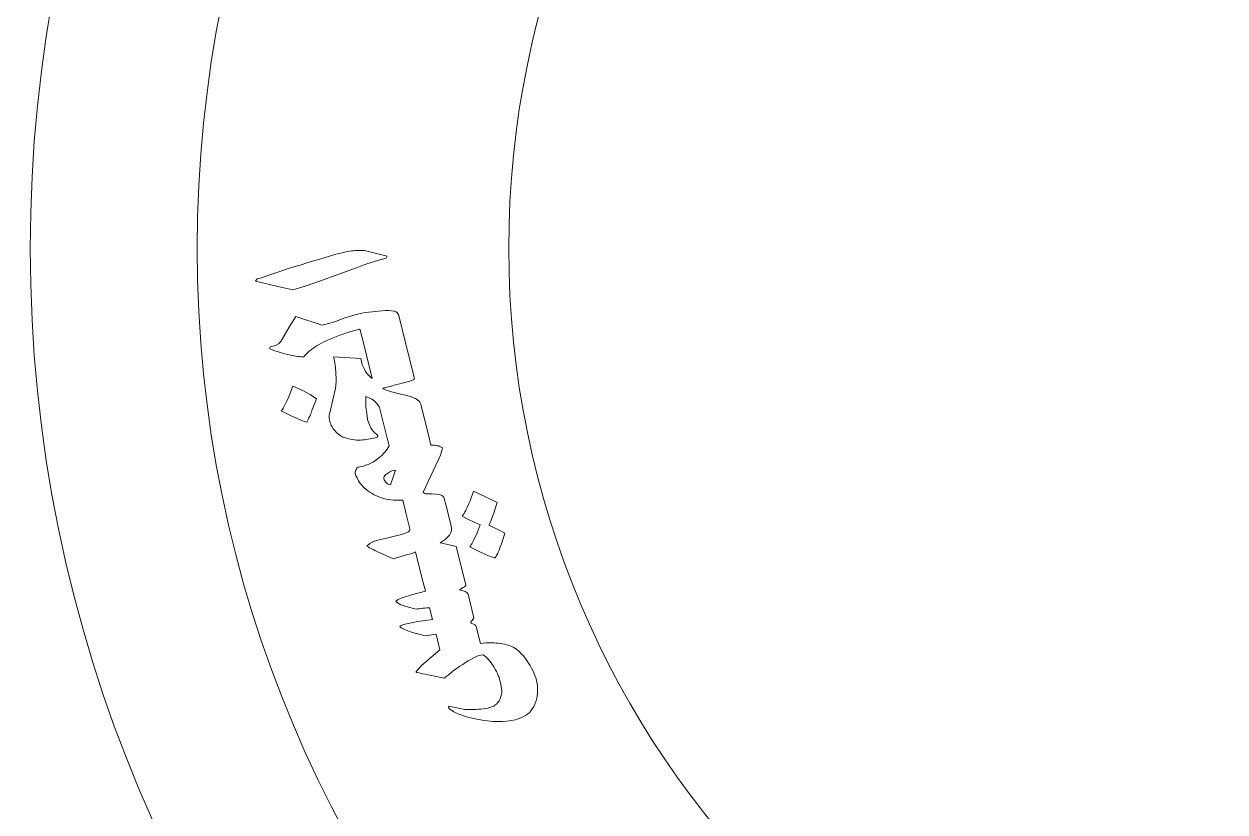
# Model space of a CAD drawing. Header units: millimetres. Extents: x -2159 to -1639, y -1602 to -453.
# Drawn here: x -1797.56 to -1749.02, y -907.5 to -875.68 of the extents above; entities that cross this region are included whole.
import ezdxf

# ---------------------------------------------------------------- set-up
doc = ezdxf.new("R2010")
doc.units = ezdxf.units.MM
doc.header["$MEASUREMENT"] = 0
doc.layers.add('Layer 1', color=7, linetype='Continuous')

msp = doc.modelspace()

# ---------------------------------------------------------------- linework, layer by layer
at = {"layer": 'Layer 1', "color": 250, "lineweight": 9}
for points, knots in [([(-1707.3702, -801.3175), (-1661.2961, -819.9329), (-1639.0364, -872.3735), (-1657.6515, -918.4475), (-1657.6515, -918.4475), (-1676.2666, -964.5215), (-1728.7073, -986.7814), (-1774.7816, -968.1663), (-1774.7816, -968.1663), (-1820.8557, -949.551), (-1843.1153, -897.1104), (-1824.5002, -851.0364), (-1824.5002, -851.0364), (-1805.8851, -804.9622), (-1753.4443, -782.7024), (-1707.3702, -801.3175)], [0, 0, 0, 0, 0.2, 0.2, 0.2, 0.2, 0.4, 0.4, 0.4, 0.4, 0.6, 0.6, 0.6, 0.6, 1, 1, 1, 1]), ([(-1712.4259, -813.8312), (-1673.2631, -829.6542), (-1654.3422, -874.2287), (-1670.1651, -913.3917), (-1670.1651, -913.3917), (-1685.988, -952.5545), (-1730.5627, -971.4753), (-1769.7257, -955.6525), (-1769.7257, -955.6525), (-1808.8886, -939.8299), (-1827.8095, -895.255), (-1811.9866, -856.0922), (-1811.9866, -856.0922), (-1796.1638, -816.9294), (-1751.5891, -798.0085), (-1712.4259, -813.8312)], [0, 0, 0, 0, 0.2, 0.2, 0.2, 0.2, 0.4, 0.4, 0.4, 0.4, 0.6, 0.6, 0.6, 0.6, 1, 1, 1, 1]), ([(-1741.0758, -815.0107), (-1702.5641, -815.0107), (-1671.3443, -846.2304), (-1671.3443, -884.742), (-1671.3443, -884.742), (-1671.3443, -923.2538), (-1702.5641, -954.4732), (-1741.0758, -954.4732), (-1741.0758, -954.4732), (-1779.5876, -954.4732), (-1810.8074, -923.2538), (-1810.8074, -884.742), (-1810.8074, -884.742), (-1810.8074, -846.2304), (-1779.5876, -815.0107), (-1741.0758, -815.0107)], [0, 0, 0, 0, 0.2, 0.2, 0.2, 0.2, 0.4, 0.4, 0.4, 0.4, 0.6, 0.6, 0.6, 0.6, 1, 1, 1, 1]), ([(-1741.0758, -828.5071), (-1710.018, -828.5071), (-1684.8408, -853.6844), (-1684.8408, -884.7422), (-1684.8408, -884.7422), (-1684.8408, -915.7998), (-1710.018, -940.9771), (-1741.0758, -940.9771), (-1741.0758, -940.9771), (-1772.1336, -940.9771), (-1797.3109, -915.7998), (-1797.3109, -884.7422), (-1797.3109, -884.7422), (-1797.3109, -853.6844), (-1772.1336, -828.5071), (-1741.0758, -828.5071)], [0, 0, 0, 0, 0.2, 0.2, 0.2, 0.2, 0.4, 0.4, 0.4, 0.4, 0.6, 0.6, 0.6, 0.6, 1, 1, 1, 1]), ([(-1741.0758, -835.2552), (-1713.745, -835.2552), (-1691.589, -857.4111), (-1691.589, -884.742), (-1691.589, -884.742), (-1691.589, -912.0728), (-1713.745, -934.2287), (-1741.0758, -934.2287), (-1741.0758, -934.2287), (-1768.4068, -934.2287), (-1790.5627, -912.0728), (-1790.5627, -884.742), (-1790.5627, -884.742), (-1790.5627, -857.4111), (-1768.4068, -835.2552), (-1741.0758, -835.2552)], [0, 0, 0, 0, 0.2, 0.2, 0.2, 0.2, 0.4, 0.4, 0.4, 0.4, 0.6, 0.6, 0.6, 0.6, 1, 1, 1, 1]), ([(-1741.0758, -847.8518), (-1720.7019, -847.8518), (-1704.1856, -864.368), (-1704.1856, -884.742), (-1704.1856, -884.742), (-1704.1856, -905.1159), (-1720.7019, -921.632), (-1741.0758, -921.632), (-1741.0758, -921.632), (-1761.4498, -921.632), (-1777.966, -905.1159), (-1777.966, -884.742), (-1777.966, -884.742), (-1777.966, -864.368), (-1761.4498, -847.8518), (-1741.0758, -847.8518)], [0, 0, 0, 0, 0.2, 0.2, 0.2, 0.2, 0.4, 0.4, 0.4, 0.4, 0.6, 0.6, 0.6, 0.6, 1, 1, 1, 1]), ([(-1784.955, -884.9741), (-1784.5968, -884.8848), (-1784.343, -884.8373), (-1784.1935, -884.8314), (-1784.1935, -884.8314), (-1784.0017, -884.8121), (-1783.834, -884.8173), (-1783.6903, -884.8506), (-1783.6903, -884.8506), (-1783.6903, -884.8506), (-1782.8837, -885.0534), (-1782.8837, -885.0534), (-1782.8837, -885.0534), (-1782.8837, -885.0534), (-1782.9183, -885.1346), (-1782.9183, -885.1346), (-1782.9183, -885.1346), (-1783.318, -885.2341), (-1783.7121, -885.3623), (-1784.1007, -885.5189), (-1784.1007, -885.5189), (-1784.1007, -885.5189), (-1785.5428, -886.0403), (-1785.5428, -886.0403), (-1785.5428, -886.0403), (-1785.5428, -886.0403), (-1786.2336, -886.2835), (-1786.2336, -886.2835), (-1786.2336, -886.2835), (-1786.2336, -886.2835), (-1786.6941, -886.4171), (-1786.6941, -886.4171), (-1786.6941, -886.4171), (-1786.6941, -886.4171), (-1787.3032, -886.2811), (-1787.3032, -886.2811), (-1787.3032, -886.2811), (-1787.3032, -886.2811), (-1788.2064, -886.063), (-1788.2064, -886.063), (-1788.2064, -886.063), (-1788.2064, -886.063), (-1788.1325, -885.9691), (-1788.1325, -885.9691), (-1788.1325, -885.9691), (-1788.1325, -885.9691), (-1787.9638, -885.9271), (-1787.9638, -885.9271), (-1787.9638, -885.9271), (-1787.9638, -885.9271), (-1787.7428, -885.8548), (-1787.7428, -885.8548), (-1787.7428, -885.8548), (-1787.7428, -885.8548), (-1787.4253, -885.7409), (-1787.4253, -885.7409), (-1787.4253, -885.7409), (-1787.4253, -885.7409), (-1786.7112, -885.4969), (-1786.7112, -885.4969), (-1786.7112, -885.4969), (-1786.7112, -885.4969), (-1786.5587, -885.4588), (-1786.5587, -885.4588), (-1786.5587, -885.4588), (-1786.5587, -885.4588), (-1786.4033, -885.4202), (-1786.4033, -885.4202), (-1786.4033, -885.4202), (-1786.4033, -885.4202), (-1786.0885, -885.3087), (-1786.0885, -885.3087), (-1786.0885, -885.3087), (-1786.0885, -885.3087), (-1785.8516, -885.2434), (-1785.8516, -885.2434), (-1785.8516, -885.2434), (-1785.8516, -885.2434), (-1785.6414, -885.1846), (-1785.6414, -885.1846), (-1785.6414, -885.1846), (-1785.6414, -885.1846), (-1784.955, -884.9741), (-1784.955, -884.9741)], [0, 0, 0, 0, 0.0454545, 0.0454545, 0.0454545, 0.0454545, 0.0909091, 0.0909091, 0.0909091, 0.0909091, 0.1363636, 0.1363636, 0.1363636, 0.1363636, 0.1818182, 0.1818182, 0.1818182, 0.1818182, 0.2272727, 0.2272727, 0.2272727, 0.2272727, 0.2727273, 0.2727273, 0.2727273, 0.2727273, 0.3181818, 0.3181818, 0.3181818, 0.3181818, 0.3636364, 0.3636364, 0.3636364, 0.3636364, 0.4090909, 0.4090909, 0.4090909, 0.4090909, 0.4545455, 0.4545455, 0.4545455, 0.4545455, 0.5, 0.5, 0.5, 0.5, 0.5454545, 0.5454545, 0.5454545, 0.5454545, 0.5909091, 0.5909091, 0.5909091, 0.5909091, 0.6363636, 0.6363636, 0.6363636, 0.6363636, 0.6818182, 0.6818182, 0.6818182, 0.6818182, 0.7272727, 0.7272727, 0.7272727, 0.7272727, 0.7727273, 0.7727273, 0.7727273, 0.7727273, 0.8181818, 0.8181818, 0.8181818, 0.8181818, 0.8636364, 0.8636364, 0.8636364, 0.8636364, 0.9090909, 0.9090909, 0.9090909, 0.9090909, 1, 1, 1, 1]), ([(-1779.8919, -897.5824), (-1779.8919, -897.5824), (-1779.8793, -897.6326), (-1779.8793, -897.6326), (-1779.8793, -897.6326), (-1779.8793, -897.6326), (-1779.7022, -898.3432), (-1779.7022, -898.3432), (-1779.7022, -898.3432), (-1779.6981, -898.3594), (-1779.7338, -898.3935), (-1779.8091, -898.4438), (-1779.8091, -898.4438), (-1779.8091, -898.4438), (-1779.9572, -898.531), (-1779.9572, -898.531), (-1779.9572, -898.531), (-1779.9572, -898.531), (-1779.733, -898.6039), (-1779.733, -898.6039), (-1779.733, -898.6039), (-1779.662, -898.6302), (-1779.6224, -898.6629), (-1779.6125, -898.7028), (-1779.6125, -898.7028), (-1779.6125, -898.7028), (-1779.3878, -899.6042), (-1779.3878, -899.6042), (-1779.3878, -899.6042), (-1779.3815, -899.6294), (-1779.3838, -899.6581), (-1779.3953, -899.6877), (-1779.3953, -899.6877), (-1779.3953, -899.6877), (-1779.5192, -899.8712), (-1779.5192, -899.8712), (-1779.5192, -899.8712), (-1779.5192, -899.8712), (-1779.3669, -899.9339), (-1779.3669, -899.9339), (-1779.3669, -899.9339), (-1779.3248, -899.9516), (-1779.2974, -899.9792), (-1779.284, -900.0201), (-1779.284, -900.0201), (-1779.284, -900.0201), (-1779.1158, -900.695), (-1779.1158, -900.695), (-1779.1158, -900.695), (-1779.1158, -900.695), (-1778.8992, -900.6741), (-1778.8992, -900.6741), (-1778.8992, -900.6741), (-1778.8992, -900.6741), (-1778.7417, -900.6756), (-1778.7417, -900.6756), (-1778.7417, -900.6756), (-1778.6108, -900.6712), (-1778.498, -900.6762), (-1778.4014, -900.6914), (-1778.4014, -900.6914), (-1778.1464, -900.7174), (-1777.9419, -900.7686), (-1777.7903, -900.8471), (-1777.7903, -900.8471), (-1777.6112, -900.9407), (-1777.4246, -901.1223), (-1777.2338, -901.3892), (-1777.2338, -901.3892), (-1777.0427, -901.6574), (-1776.9134, -901.9241), (-1776.8481, -902.1859), (-1776.8481, -902.1859), (-1776.8246, -902.2806), (-1776.8106, -902.3746), (-1776.8065, -902.4663), (-1776.8065, -902.4663), (-1776.7912, -902.8241), (-1776.8575, -903.1127), (-1777.0071, -903.3324), (-1777.0071, -903.3324), (-1777.1568, -903.552), (-1777.3869, -903.7006), (-1777.6964, -903.7777), (-1777.6964, -903.7777), (-1778.1389, -903.888), (-1778.659, -903.8825), (-1779.2584, -903.7616), (-1779.2584, -903.7616), (-1779.7985, -903.6508), (-1780.1723, -903.5068), (-1780.3805, -903.3275), (-1780.3805, -903.3275), (-1780.3805, -903.3275), (-1780.4001, -903.2869), (-1780.4001, -903.2869), (-1780.4001, -903.2869), (-1780.4047, -903.2692), (-1780.4013, -903.2511), (-1780.3898, -903.2339), (-1780.3898, -903.2339), (-1780.3898, -903.2339), (-1779.9999, -903.316), (-1779.9999, -903.316), (-1779.9999, -903.316), (-1779.9999, -903.316), (-1779.7403, -903.3614), (-1779.7403, -903.3614), (-1779.7403, -903.3614), (-1779.5904, -903.3696), (-1779.3753, -903.3678), (-1779.093, -903.3524), (-1779.093, -903.3524), (-1779.093, -903.3524), (-1778.9058, -903.3278), (-1778.9058, -903.3278), (-1778.9058, -903.3278), (-1778.9058, -903.3278), (-1778.8185, -903.306), (-1778.8185, -903.306), (-1778.8185, -903.306), (-1778.8185, -903.306), (-1778.689, -903.2706), (-1778.689, -903.2706), (-1778.689, -903.2706), (-1778.689, -903.2706), (-1778.5754, -903.2282), (-1778.5754, -903.2282), (-1778.5754, -903.2282), (-1778.5406, -903.21), (-1778.4898, -903.1675), (-1778.4229, -903.102), (-1778.4229, -903.102), (-1778.3218, -903.0029), (-1778.2633, -902.8342), (-1778.2465, -902.5927), (-1778.2465, -902.5927), (-1778.2465, -902.5927), (-1778.2825, -902.3722), (-1778.2825, -902.3722), (-1778.2825, -902.3722), (-1778.2825, -902.3722), (-1778.2948, -902.3233), (-1778.2948, -902.3233), (-1778.2948, -902.3233), (-1778.2948, -902.3233), (-1778.3357, -902.159), (-1778.3357, -902.159), (-1778.3357, -902.159), (-1778.3357, -902.159), (-1778.3594, -902.0643), (-1778.3594, -902.0643), (-1778.3594, -902.0643), (-1778.3594, -902.0643), (-1778.3933, -902.0038), (-1778.3933, -902.0038), (-1778.3933, -902.0038), (-1778.3933, -902.0038), (-1778.4218, -901.9085), (-1778.4218, -901.9085), (-1778.4218, -901.9085), (-1778.4218, -901.9085), (-1778.4654, -901.8283), (-1778.4654, -901.8283), (-1778.4654, -901.8283), (-1778.4654, -901.8283), (-1778.5001, -901.7582), (-1778.5001, -901.7582), (-1778.5001, -901.7582), (-1778.5001, -901.7582), (-1778.5713, -901.6424), (-1778.5713, -901.6424), (-1778.5713, -901.6424), (-1778.7118, -901.4134), (-1778.857, -901.2531), (-1779.0088, -901.162), (-1779.0088, -901.162), (-1779.0088, -901.162), (-1779.1167, -901.17), (-1779.1167, -901.17), (-1779.1167, -901.17), (-1779.2707, -901.2084), (-1779.5085, -901.3337), (-1779.8299, -901.5444), (-1779.8299, -901.5444), (-1780.1516, -901.755), (-1780.3963, -901.9402), (-1780.5621, -902.101), (-1780.5621, -902.101), (-1780.5621, -902.101), (-1781.0947, -901.9949), (-1781.0947, -901.9949), (-1781.0947, -901.9949), (-1781.4748, -901.9215), (-1781.6846, -901.8748), (-1781.7233, -901.8577), (-1781.7233, -901.8577), (-1781.7233, -901.8577), (-1781.6716, -901.7882), (-1781.6716, -901.7882), (-1781.6716, -901.7882), (-1781.6716, -901.7882), (-1781.5019, -901.5855), (-1781.5019, -901.5855), (-1781.5019, -901.5855), (-1781.5019, -901.5855), (-1780.7475, -900.9604), (-1780.7475, -900.9604), (-1780.7475, -900.9604), (-1780.7475, -900.9604), (-1780.9065, -900.3224), (-1780.9065, -900.3224), (-1780.9065, -900.3224), (-1780.9065, -900.3224), (-1781.3409, -900.3898), (-1781.3409, -900.3898), (-1781.3409, -900.3898), (-1781.3409, -900.3898), (-1781.898, -900.2426), (-1781.898, -900.2426), (-1781.898, -900.2426), (-1782.117, -900.1777), (-1782.277, -900.1029), (-1782.3776, -900.0212), (-1782.3776, -900.0212), (-1782.3455, -899.98), (-1782.2519, -899.9395), (-1782.0993, -899.9015), (-1782.0993, -899.9015), (-1782.0993, -899.9015), (-1781.6463, -899.8151), (-1781.6463, -899.8151), (-1781.6463, -899.8151), (-1781.6463, -899.8151), (-1781.0527, -899.7363), (-1781.0527, -899.7363), (-1781.0527, -899.7363), (-1781.0527, -899.7363), (-1781.1703, -899.2642), (-1781.1703, -899.2642), (-1781.1703, -899.2642), (-1781.2326, -899.2609), (-1781.3239, -899.2662), (-1781.4454, -899.2777), (-1781.4454, -899.2777), (-1781.5663, -899.2906), (-1781.6542, -899.303), (-1781.7105, -899.3172), (-1781.7105, -899.3172), (-1781.7105, -899.3172), (-1782.0265, -899.2292), (-1782.0265, -899.2292), (-1782.0265, -899.2292), (-1782.139, -899.2007), (-1782.2163, -899.1744), (-1782.2625, -899.1529), (-1782.2625, -899.1529), (-1782.3504, -899.134), (-1782.4389, -899.082), (-1782.5309, -898.9964), (-1782.5309, -898.9964), (-1782.505, -898.9556), (-1782.4064, -898.9042), (-1782.2385, -898.8403), (-1782.2385, -898.8403), (-1782.2385, -898.8403), (-1781.893, -898.7306), (-1781.893, -898.7306), (-1781.893, -898.7306), (-1781.893, -898.7306), (-1781.3379, -898.5923), (-1781.3379, -898.5923), (-1781.3379, -898.5923), (-1781.3379, -898.5923), (-1781.4777, -898.0312), (-1781.4777, -898.0312), (-1781.4777, -898.0312), (-1781.4777, -898.0312), (-1781.4905, -897.9809), (-1781.4905, -897.9809), (-1781.4905, -897.9809), (-1781.4905, -897.9809), (-1781.7357, -896.9967), (-1781.7357, -896.9967), (-1781.7357, -896.9967), (-1781.7357, -896.9967), (-1781.8701, -897.063), (-1781.8701, -897.063), (-1781.8701, -897.063), (-1781.8701, -897.063), (-1782.0995, -897.1204), (-1782.0995, -897.1204), (-1782.0995, -897.1204), (-1782.0995, -897.1204), (-1782.6464, -897.2851), (-1782.6464, -897.2851), (-1782.6464, -897.2851), (-1782.6464, -897.2851), (-1783.1184, -897.0695), (-1783.1184, -897.0695), (-1783.1184, -897.0695), (-1783.3702, -896.9547), (-1783.5669, -896.8528), (-1783.7086, -896.7639), (-1783.7086, -896.7639), (-1783.7086, -896.7639), (-1783.5838, -896.659), (-1783.5838, -896.659), (-1783.5838, -896.659), (-1783.5838, -896.659), (-1783.4081, -896.5695), (-1783.4081, -896.5695), (-1783.4081, -896.5695), (-1783.4081, -896.5695), (-1783.1491, -896.5048), (-1783.1491, -896.5048), (-1783.1491, -896.5048), (-1783.1491, -896.5048), (-1782.8383, -896.4273), (-1782.8383, -896.4273), (-1782.8383, -896.4273), (-1782.8383, -896.4273), (-1782.5822, -896.3636), (-1782.5822, -896.3636), (-1782.5822, -896.3636), (-1782.5822, -896.3636), (-1782.3077, -896.3044), (-1782.3077, -896.3044), (-1782.3077, -896.3044), (-1782.3077, -896.3044), (-1782.1812, -896.2635), (-1782.1812, -896.2635), (-1782.1812, -896.2635), (-1782.1812, -896.2635), (-1782.0485, -896.2022), (-1782.0485, -896.2022), (-1782.0485, -896.2022), (-1781.9919, -896.1707), (-1781.9657, -896.1249), (-1781.9674, -896.0672), (-1781.9674, -896.0672), (-1781.9674, -896.0672), (-1782.1288, -895.4205), (-1782.1288, -895.4205), (-1782.1288, -895.4205), (-1782.1288, -895.4205), (-1782.1443, -895.3582), (-1782.1443, -895.3582), (-1782.1443, -895.3582), (-1782.1443, -895.3582), (-1782.2542, -894.9171), (-1782.2542, -894.9171), (-1782.2542, -894.9171), (-1782.2542, -894.9171), (-1782.6272, -894.9096), (-1782.6272, -894.9096), (-1782.6272, -894.9096), (-1782.7706, -894.9013), (-1782.9327, -894.8693), (-1783.1147, -894.8142), (-1783.1147, -894.8142), (-1783.3862, -894.7277), (-1783.6233, -894.5903), (-1783.823, -894.4012), (-1783.823, -894.4012), (-1783.9095, -894.3127), (-1783.9831, -894.2194), (-1784.043, -894.1244), (-1784.043, -894.1244), (-1784.043, -894.1244), (-1784.1017, -894.0147), (-1784.1017, -894.0147), (-1784.1017, -894.0147), (-1784.1345, -893.9585), (-1784.1572, -893.906), (-1784.1693, -893.8571), (-1784.1693, -893.8571), (-1784.1812, -893.8097), (-1784.1726, -893.7557), (-1784.1454, -893.694), (-1784.1454, -893.694), (-1784.1243, -893.6337), (-1784.0943, -893.5963), (-1784.0536, -893.5829), (-1784.0536, -893.5829), (-1784.0536, -893.5829), (-1783.9193, -893.5543), (-1783.9193, -893.5543), (-1783.9193, -893.5543), (-1783.8246, -893.5307), (-1783.6988, -893.4867), (-1783.5442, -893.4197), (-1783.5442, -893.4197), (-1783.5442, -893.4197), (-1783.4539, -893.3784), (-1783.4539, -893.3784), (-1783.4539, -893.3784), (-1783.4539, -893.3784), (-1783.3753, -893.3274), (-1783.3753, -893.3274), (-1783.3753, -893.3274), (-1783.3753, -893.3274), (-1783.2173, -893.2047), (-1783.2173, -893.2047), (-1783.2173, -893.2047), (-1783.0342, -893.0568), (-1782.8972, -892.8938), (-1782.8038, -892.7134), (-1782.8038, -892.7134), (-1782.8038, -892.7134), (-1782.8424, -892.558), (-1782.8424, -892.558), (-1782.8424, -892.558), (-1782.8424, -892.558), (-1782.8794, -892.4099), (-1782.8794, -892.4099), (-1782.8794, -892.4099), (-1782.8794, -892.4099), (-1783.1886, -891.1696), (-1783.1886, -891.1696), (-1783.1886, -891.1696), (-1783.1964, -891.1385), (-1783.2637, -891.0515), (-1783.3912, -890.912), (-1783.3912, -890.912), (-1783.4296, -890.8712), (-1783.5461, -890.8075), (-1783.7429, -890.7183), (-1783.7429, -890.7183), (-1783.7429, -890.7183), (-1783.7395, -891.1418), (-1783.7395, -891.1418), (-1783.7395, -891.1418), (-1783.7395, -891.1418), (-1783.708, -891.4139), (-1783.708, -891.4139), (-1783.708, -891.4139), (-1783.708, -891.4139), (-1783.6736, -891.6457), (-1783.6736, -891.6457), (-1783.6736, -891.6457), (-1783.6418, -891.7732), (-1783.5971, -891.8893), (-1783.541, -891.9946), (-1783.541, -891.9946), (-1783.5191, -892.0444), (-1783.4775, -892.0983), (-1783.4172, -892.1572), (-1783.4172, -892.1572), (-1783.4172, -892.1572), (-1783.2668, -892.2942), (-1783.2668, -892.2942), (-1783.2668, -892.2942), (-1783.2668, -892.2942), (-1783.276, -892.3705), (-1783.276, -892.3705), (-1783.276, -892.3705), (-1783.4684, -892.4185), (-1783.67, -892.4546), (-1783.8807, -892.4801), (-1783.8807, -892.4801), (-1784.09, -892.5043), (-1784.3185, -892.4763), (-1784.566, -892.398), (-1784.566, -892.398), (-1784.7048, -892.3589), (-1784.8357, -892.275), (-1784.9581, -892.15), (-1784.9581, -892.15), (-1785.0822, -892.0238), (-1785.1628, -891.8834), (-1785.2021, -891.7267), (-1785.2021, -891.7267), (-1785.2021, -891.7267), (-1785.2245, -891.6174), (-1785.2245, -891.6174), (-1785.2245, -891.6174), (-1785.2318, -891.5878), (-1785.2312, -891.5469), (-1785.224, -891.4932), (-1785.224, -891.4932), (-1785.224, -891.4932), (-1785.0248, -890.6276), (-1785.0248, -890.6276), (-1785.0248, -890.6276), (-1784.9707, -890.4033), (-1784.9434, -890.197), (-1784.9449, -890.0087), (-1784.9449, -890.0087), (-1784.9449, -890.0087), (-1784.9676, -889.5459), (-1784.9676, -889.5459), (-1784.9676, -889.5459), (-1784.9676, -889.5459), (-1785.0116, -889.2801), (-1785.0116, -889.2801), (-1785.0116, -889.2801), (-1785.0116, -889.2801), (-1785.051, -889.1232), (-1785.051, -889.1232), (-1785.051, -889.1232), (-1785.051, -889.1232), (-1783.9455, -889.1934), (-1783.9455, -889.1934), (-1783.9455, -889.1934), (-1783.9455, -889.1934), (-1783.8871, -889.4273), (-1783.8871, -889.4273), (-1783.8871, -889.4273), (-1783.8361, -889.5562), (-1783.7922, -889.6504), (-1783.7575, -889.7079), (-1783.7575, -889.7079), (-1783.6762, -889.8447), (-1783.5853, -889.9384), (-1783.4828, -889.99), (-1783.4828, -889.99), (-1783.4828, -889.99), (-1783.8395, -888.5588), (-1783.8395, -888.5588), (-1783.8395, -888.5588), (-1783.8395, -888.5588), (-1783.968, -888.0437), (-1783.968, -888.0437), (-1783.968, -888.0437), (-1783.968, -888.0437), (-1783.9725, -888.0259), (-1783.9725, -888.0259), (-1783.9725, -888.0259), (-1783.9725, -888.0259), (-1783.9902, -888.0115), (-1783.9902, -888.0115), (-1783.9902, -888.0115), (-1783.9902, -888.0115), (-1784.0057, -888.0058), (-1784.0057, -888.0058), (-1784.0057, -888.0058), (-1784.3447, -888.0904), (-1784.6988, -888.2086), (-1785.0703, -888.3578), (-1785.0703, -888.3578), (-1785.4419, -888.507), (-1785.7013, -888.6392), (-1785.8482, -888.7561), (-1785.8482, -888.7561), (-1785.8482, -888.7561), (-1785.9334, -888.8183), (-1785.9334, -888.8183), (-1785.9334, -888.8183), (-1785.9697, -888.8368), (-1786.006, -888.8678), (-1786.0442, -888.9103), (-1786.0442, -888.9103), (-1786.1276, -888.9845), (-1786.1955, -889.0533), (-1786.2471, -889.1178), (-1786.2471, -889.1178), (-1786.3938, -889.1216), (-1786.5883, -889.0978), (-1786.8293, -889.0462), (-1786.8293, -889.0462), (-1787.0711, -888.9964), (-1787.3427, -888.9101), (-1787.6433, -888.7886), (-1787.6433, -888.7886), (-1787.6433, -888.7886), (-1787.6, -888.704), (-1787.6, -888.704), (-1787.6, -888.704), (-1787.6, -888.704), (-1787.5031, -888.6892), (-1787.5031, -888.6892), (-1787.5031, -888.6892), (-1787.5031, -888.6892), (-1787.398, -888.6631), (-1787.398, -888.6631), (-1787.398, -888.6631), (-1787.398, -888.6631), (-1787.3051, -888.6132), (-1787.3051, -888.6132), (-1787.3051, -888.6132), (-1787.2659, -888.5876), (-1787.2236, -888.5488), (-1787.181, -888.4988), (-1787.181, -888.4988), (-1787.181, -888.4988), (-1786.8267, -887.8901), (-1786.8267, -887.8901), (-1786.8267, -887.8901), (-1786.8267, -887.8901), (-1786.5682, -887.4893), (-1786.5682, -887.4893), (-1786.5682, -887.4893), (-1786.5682, -887.4893), (-1785.5058, -887.8469), (-1785.5058, -887.8469), (-1785.5058, -887.8469), (-1785.5058, -887.8469), (-1785.1495, -887.744), (-1785.1495, -887.744), (-1785.1495, -887.744), (-1785.1495, -887.744), (-1784.928, -887.6744), (-1784.928, -887.6744), (-1784.928, -887.6744), (-1784.928, -887.6744), (-1784.633, -887.5648), (-1784.633, -887.5648), (-1784.633, -887.5648), (-1784.633, -887.5648), (-1784.1375, -887.4081), (-1784.1375, -887.4081), (-1784.1375, -887.4081), (-1784.1375, -887.4081), (-1783.9124, -887.3523), (-1783.9124, -887.3523), (-1783.9124, -887.3523), (-1783.9124, -887.3523), (-1783.7556, -887.332), (-1783.7556, -887.332), (-1783.7556, -887.332), (-1783.7556, -887.332), (-1783.0952, -887.2633), (-1783.0952, -887.2633), (-1783.0952, -887.2633), (-1782.882, -887.2478), (-1782.7211, -887.25), (-1782.6149, -887.2724), (-1782.6149, -887.2724), (-1782.566, -887.279), (-1782.5252, -887.2973), (-1782.4894, -887.3276), (-1782.4894, -887.3276), (-1782.4555, -887.3569), (-1782.4308, -887.3994), (-1782.4171, -887.4543), (-1782.4171, -887.4543), (-1782.4171, -887.4543), (-1782.1015, -888.7196), (-1782.1015, -888.7196), (-1782.1015, -888.7196), (-1782.1015, -888.7196), (-1781.7846, -889.991), (-1781.7846, -889.991), (-1781.7846, -889.991), (-1781.774, -890.034), (-1781.8528, -890.0772), (-1782.0198, -890.1187), (-1782.0198, -890.1187), (-1782.0198, -890.1187), (-1782.3712, -890.2113), (-1782.3712, -890.2113), (-1782.3712, -890.2113), (-1782.3712, -890.2113), (-1782.4894, -890.2407), (-1782.4894, -890.2407), (-1782.4894, -890.2407), (-1782.4894, -890.2407), (-1782.602, -890.2688), (-1782.602, -890.2688), (-1782.602, -890.2688), (-1782.602, -890.2688), (-1782.6697, -890.2935), (-1782.6697, -890.2935), (-1782.6697, -890.2935), (-1782.6697, -890.2935), (-1783.0619, -890.3913), (-1783.0619, -890.3913), (-1783.0619, -890.3913), (-1782.998, -890.4397), (-1782.8811, -890.486), (-1782.7127, -890.5306), (-1782.7127, -890.5306), (-1782.7127, -890.5306), (-1782.2204, -890.6513), (-1782.2204, -890.6513), (-1782.2204, -890.6513), (-1781.9731, -890.7046), (-1781.8006, -890.7654), (-1781.703, -890.8353), (-1781.703, -890.8353), (-1781.703, -890.8353), (-1781.5921, -890.9145), (-1781.5921, -890.9145), (-1781.5921, -890.9145), (-1781.5921, -890.9145), (-1781.5647, -890.9487), (-1781.5647, -890.9487), (-1781.5647, -890.9487), (-1781.5647, -890.9487), (-1781.5252, -891.0316), (-1781.5252, -891.0316), (-1781.5252, -891.0316), (-1781.5252, -891.0316), (-1781.2809, -892.0114), (-1781.2809, -892.0114), (-1781.2809, -892.0114), (-1781.2809, -892.0114), (-1781.2439, -892.1594), (-1781.2439, -892.1594), (-1781.2439, -892.1594), (-1781.2439, -892.1594), (-1781.1124, -892.6878), (-1781.1124, -892.6878), (-1781.1124, -892.6878), (-1781.0097, -892.6888), (-1780.9256, -892.6978), (-1780.8608, -892.7131), (-1780.8608, -892.7131), (-1780.8115, -892.7147), (-1780.7748, -892.7231), (-1780.7541, -892.7368), (-1780.7541, -892.7368), (-1780.7541, -892.7368), (-1780.6427, -892.7924), (-1780.6427, -892.7924), (-1780.6427, -892.7924), (-1780.6534, -892.8642), (-1780.6821, -892.9625), (-1780.7328, -893.0868), (-1780.7328, -893.0868), (-1780.7328, -893.0868), (-1780.9111, -893.4945), (-1780.9111, -893.4945), (-1780.9111, -893.4945), (-1780.9111, -893.4945), (-1781.4319, -894.5831), (-1781.4319, -894.5831), (-1781.4319, -894.5831), (-1781.4014, -894.6306), (-1781.3436, -894.654), (-1781.2556, -894.654), (-1781.2556, -894.654), (-1780.9748, -894.6579), (-1780.8049, -894.6706), (-1780.7465, -894.6905), (-1780.7465, -894.6905), (-1780.6863, -894.7117), (-1780.6414, -894.7399), (-1780.6107, -894.7747), (-1780.6107, -894.7747), (-1780.6107, -894.7747), (-1780.5694, -894.8649), (-1780.5694, -894.8649), (-1780.5694, -894.8649), (-1780.5694, -894.8649), (-1780.5459, -894.9597), (-1780.5459, -894.9597), (-1780.5459, -894.9597), (-1780.5459, -894.9597), (-1780.5303, -895.0218), (-1780.5303, -895.0218), (-1780.5303, -895.0218), (-1780.5303, -895.0218), (-1780.3096, -895.9069), (-1780.3096, -895.9069), (-1780.3096, -895.9069), (-1780.3096, -895.9069), (-1780.28, -896.0254), (-1780.28, -896.0254), (-1780.28, -896.0254), (-1780.28, -896.0254), (-1780.2818, -896.1326), (-1780.2818, -896.1326), (-1780.2818, -896.1326), (-1780.2905, -896.1851), (-1780.3191, -896.2472), (-1780.3683, -896.3209), (-1780.3683, -896.3209), (-1780.3683, -896.3209), (-1780.4432, -896.4117), (-1780.4432, -896.4117), (-1780.4432, -896.4117), (-1780.4432, -896.4117), (-1780.5423, -896.4994), (-1780.5423, -896.4994), (-1780.5423, -896.4994), (-1780.5423, -896.4994), (-1780.7403, -896.6384), (-1780.7403, -896.6384), (-1780.7403, -896.6384), (-1780.7403, -896.6384), (-1780.4845, -896.6863), (-1780.4845, -896.6863), (-1780.4845, -896.6863), (-1780.4845, -896.6863), (-1780.0904, -896.7861), (-1780.0904, -896.7861), (-1780.0904, -896.7861), (-1780.0904, -896.7861), (-1779.8919, -897.5824), (-1779.8919, -897.5824)], [0, 0, 0, 0, 0.0050251, 0.0050251, 0.0050251, 0.0050251, 0.0100503, 0.0100503, 0.0100503, 0.0100503, 0.0150754, 0.0150754, 0.0150754, 0.0150754, 0.0201005, 0.0201005, 0.0201005, 0.0201005, 0.0251256, 0.0251256, 0.0251256, 0.0251256, 0.0301508, 0.0301508, 0.0301508, 0.0301508, 0.0351759, 0.0351759, 0.0351759, 0.0351759, 0.040201, 0.040201, 0.040201, 0.040201, 0.0452261, 0.0452261, 0.0452261, 0.0452261, 0.0502513, 0.0502513, 0.0502513, 0.0502513, 0.0552764, 0.0552764, 0.0552764, 0.0552764, 0.0603015, 0.0603015, 0.0603015, 0.0603015, 0.0653266, 0.0653266, 0.0653266, 0.0653266, 0.0703518, 0.0703518, 0.0703518, 0.0703518, 0.0753769, 0.0753769, 0.0753769, 0.0753769, 0.080402, 0.080402, 0.080402, 0.080402, 0.0854271, 0.0854271, 0.0854271, 0.0854271, 0.0904523, 0.0904523, 0.0904523, 0.0904523, 0.0954774, 0.0954774, 0.0954774, 0.0954774, 0.1005025, 0.1005025, 0.1005025, 0.1005025, 0.1055276, 0.1055276, 0.1055276, 0.1055276, 0.1105528, 0.1105528, 0.1105528, 0.1105528, 0.1155779, 0.1155779, 0.1155779, 0.1155779, 0.120603, 0.120603, 0.120603, 0.120603, 0.1256281, 0.1256281, 0.1256281, 0.1256281, 0.1306533, 0.1306533, 0.1306533, 0.1306533, 0.1356784, 0.1356784, 0.1356784, 0.1356784, 0.1407035, 0.1407035, 0.1407035, 0.1407035, 0.1457286, 0.1457286, 0.1457286, 0.1457286, 0.1507538, 0.1507538, 0.1507538, 0.1507538, 0.1557789, 0.1557789, 0.1557789, 0.1557789, 0.160804, 0.160804, 0.160804, 0.160804, 0.1658291, 0.1658291, 0.1658291, 0.1658291, 0.1708543, 0.1708543, 0.1708543, 0.1708543, 0.1758794, 0.1758794, 0.1758794, 0.1758794, 0.1809045, 0.1809045, 0.1809045, 0.1809045, 0.1859296, 0.1859296, 0.1859296, 0.1859296, 0.1909548, 0.1909548, 0.1909548, 0.1909548, 0.1959799, 0.1959799, 0.1959799, 0.1959799, 0.201005, 0.201005, 0.201005, 0.201005, 0.2060302, 0.2060302, 0.2060302, 0.2060302, 0.2110553, 0.2110553, 0.2110553, 0.2110553, 0.2160804, 0.2160804, 0.2160804, 0.2160804, 0.2211055, 0.2211055, 0.2211055, 0.2211055, 0.2261307, 0.2261307, 0.2261307, 0.2261307, 0.2311558, 0.2311558, 0.2311558, 0.2311558, 0.2361809, 0.2361809, 0.2361809, 0.2361809, 0.241206, 0.241206, 0.241206, 0.241206, 0.2462312, 0.2462312, 0.2462312, 0.2462312, 0.2512563, 0.2512563, 0.2512563, 0.2512563, 0.2562814, 0.2562814, 0.2562814, 0.2562814, 0.2613065, 0.2613065, 0.2613065, 0.2613065, 0.2663317, 0.2663317, 0.2663317, 0.2663317, 0.2713568, 0.2713568, 0.2713568, 0.2713568, 0.2763819, 0.2763819, 0.2763819, 0.2763819, 0.281407, 0.281407, 0.281407, 0.281407, 0.2864322, 0.2864322, 0.2864322, 0.2864322, 0.2914573, 0.2914573, 0.2914573, 0.2914573, 0.2964824, 0.2964824, 0.2964824, 0.2964824, 0.3015075, 0.3015075, 0.3015075, 0.3015075, 0.3065327, 0.3065327, 0.3065327, 0.3065327, 0.3115578, 0.3115578, 0.3115578, 0.3115578, 0.3165829, 0.3165829, 0.3165829, 0.3165829, 0.321608, 0.321608, 0.321608, 0.321608, 0.3266332, 0.3266332, 0.3266332, 0.3266332, 0.3316583, 0.3316583, 0.3316583, 0.3316583, 0.3366834, 0.3366834, 0.3366834, 0.3366834, 0.3417085, 0.3417085, 0.3417085, 0.3417085, 0.3467337, 0.3467337, 0.3467337, 0.3467337, 0.3517588, 0.3517588, 0.3517588, 0.3517588, 0.3567839, 0.3567839, 0.3567839, 0.3567839, 0.361809, 0.361809, 0.361809, 0.361809, 0.3668342, 0.3668342, 0.3668342, 0.3668342, 0.3718593, 0.3718593, 0.3718593, 0.3718593, 0.3768844, 0.3768844, 0.3768844, 0.3768844, 0.3819095, 0.3819095, 0.3819095, 0.3819095, 0.3869347, 0.3869347, 0.3869347, 0.3869347, 0.3919598, 0.3919598, 0.3919598, 0.3919598, 0.3969849, 0.3969849, 0.3969849, 0.3969849, 0.4020101, 0.4020101, 0.4020101, 0.4020101, 0.4070352, 0.4070352, 0.4070352, 0.4070352, 0.4120603, 0.4120603, 0.4120603, 0.4120603, 0.4170854, 0.4170854, 0.4170854, 0.4170854, 0.4221106, 0.4221106, 0.4221106, 0.4221106, 0.4271357, 0.4271357, 0.4271357, 0.4271357, 0.4321608, 0.4321608, 0.4321608, 0.4321608, 0.4371859, 0.4371859, 0.4371859, 0.4371859, 0.4422111, 0.4422111, 0.4422111, 0.4422111, 0.4472362, 0.4472362, 0.4472362, 0.4472362, 0.4522613, 0.4522613, 0.4522613, 0.4522613, 0.4572864, 0.4572864, 0.4572864, 0.4572864, 0.4623116, 0.4623116, 0.4623116, 0.4623116, 0.4673367, 0.4673367, 0.4673367, 0.4673367, 0.4723618, 0.4723618, 0.4723618, 0.4723618, 0.4773869, 0.4773869, 0.4773869, 0.4773869, 0.4824121, 0.4824121, 0.4824121, 0.4824121, 0.4874372, 0.4874372, 0.4874372, 0.4874372, 0.4924623, 0.4924623, 0.4924623, 0.4924623, 0.4974874, 0.4974874, 0.4974874, 0.4974874, 0.5025126, 0.5025126, 0.5025126, 0.5025126, 0.5075377, 0.5075377, 0.5075377, 0.5075377, 0.5125628, 0.5125628, 0.5125628, 0.5125628, 0.5175879, 0.5175879, 0.5175879, 0.5175879, 0.5226131, 0.5226131, 0.5226131, 0.5226131, 0.5276382, 0.5276382, 0.5276382, 0.5276382, 0.5326633, 0.5326633, 0.5326633, 0.5326633, 0.5376884, 0.5376884, 0.5376884, 0.5376884, 0.5427136, 0.5427136, 0.5427136, 0.5427136, 0.5477387, 0.5477387, 0.5477387, 0.5477387, 0.5527638, 0.5527638, 0.5527638, 0.5527638, 0.5577889, 0.5577889, 0.5577889, 0.5577889, 0.5628141, 0.5628141, 0.5628141, 0.5628141, 0.5678392, 0.5678392, 0.5678392, 0.5678392, 0.5728643, 0.5728643, 0.5728643, 0.5728643, 0.5778894, 0.5778894, 0.5778894, 0.5778894, 0.5829146, 0.5829146, 0.5829146, 0.5829146, 0.5879397, 0.5879397, 0.5879397, 0.5879397, 0.5929648, 0.5929648, 0.5929648, 0.5929648, 0.5979899, 0.5979899, 0.5979899, 0.5979899, 0.6030151, 0.6030151, 0.6030151, 0.6030151, 0.6080402, 0.6080402, 0.6080402, 0.6080402, 0.6130653, 0.6130653, 0.6130653, 0.6130653, 0.6180905, 0.6180905, 0.6180905, 0.6180905, 0.6231156, 0.6231156, 0.6231156, 0.6231156, 0.6281407, 0.6281407, 0.6281407, 0.6281407, 0.6331658, 0.6331658, 0.6331658, 0.6331658, 0.638191, 0.638191, 0.638191, 0.638191, 0.6432161, 0.6432161, 0.6432161, 0.6432161, 0.6482412, 0.6482412, 0.6482412, 0.6482412, 0.6532663, 0.6532663, 0.6532663, 0.6532663, 0.6582915, 0.6582915, 0.6582915, 0.6582915, 0.6633166, 0.6633166, 0.6633166, 0.6633166, 0.6683417, 0.6683417, 0.6683417, 0.6683417, 0.6733668, 0.6733668, 0.6733668, 0.6733668, 0.678392, 0.678392, 0.678392, 0.678392, 0.6834171, 0.6834171, 0.6834171, 0.6834171, 0.6884422, 0.6884422, 0.6884422, 0.6884422, 0.6934673, 0.6934673, 0.6934673, 0.6934673, 0.6984925, 0.6984925, 0.6984925, 0.6984925, 0.7035176, 0.7035176, 0.7035176, 0.7035176, 0.7085427, 0.7085427, 0.7085427, 0.7085427, 0.7135678, 0.7135678, 0.7135678, 0.7135678, 0.718593, 0.718593, 0.718593, 0.718593, 0.7236181, 0.7236181, 0.7236181, 0.7236181, 0.7286432, 0.7286432, 0.7286432, 0.7286432, 0.7336683, 0.7336683, 0.7336683, 0.7336683, 0.7386935, 0.7386935, 0.7386935, 0.7386935, 0.7437186, 0.7437186, 0.7437186, 0.7437186, 0.7487437, 0.7487437, 0.7487437, 0.7487437, 0.7537688, 0.7537688, 0.7537688, 0.7537688, 0.758794, 0.758794, 0.758794, 0.758794, 0.7638191, 0.7638191, 0.7638191, 0.7638191, 0.7688442, 0.7688442, 0.7688442, 0.7688442, 0.7738693, 0.7738693, 0.7738693, 0.7738693, 0.7788945, 0.7788945, 0.7788945, 0.7788945, 0.7839196, 0.7839196, 0.7839196, 0.7839196, 0.7889447, 0.7889447, 0.7889447, 0.7889447, 0.7939698, 0.7939698, 0.7939698, 0.7939698, 0.798995, 0.798995, 0.798995, 0.798995, 0.8040201, 0.8040201, 0.8040201, 0.8040201, 0.8090452, 0.8090452, 0.8090452, 0.8090452, 0.8140704, 0.8140704, 0.8140704, 0.8140704, 0.8190955, 0.8190955, 0.8190955, 0.8190955, 0.8241206, 0.8241206, 0.8241206, 0.8241206, 0.8291457, 0.8291457, 0.8291457, 0.8291457, 0.8341709, 0.8341709, 0.8341709, 0.8341709, 0.839196, 0.839196, 0.839196, 0.839196, 0.8442211, 0.8442211, 0.8442211, 0.8442211, 0.8492462, 0.8492462, 0.8492462, 0.8492462, 0.8542714, 0.8542714, 0.8542714, 0.8542714, 0.8592965, 0.8592965, 0.8592965, 0.8592965, 0.8643216, 0.8643216, 0.8643216, 0.8643216, 0.8693467, 0.8693467, 0.8693467, 0.8693467, 0.8743719, 0.8743719, 0.8743719, 0.8743719, 0.879397, 0.879397, 0.879397, 0.879397, 0.8844221, 0.8844221, 0.8844221, 0.8844221, 0.8894472, 0.8894472, 0.8894472, 0.8894472, 0.8944724, 0.8944724, 0.8944724, 0.8944724, 0.8994975, 0.8994975, 0.8994975, 0.8994975, 0.9045226, 0.9045226, 0.9045226, 0.9045226, 0.9095477, 0.9095477, 0.9095477, 0.9095477, 0.9145729, 0.9145729, 0.9145729, 0.9145729, 0.919598, 0.919598, 0.919598, 0.919598, 0.9246231, 0.9246231, 0.9246231, 0.9246231, 0.9296482, 0.9296482, 0.9296482, 0.9296482, 0.9346734, 0.9346734, 0.9346734, 0.9346734, 0.9396985, 0.9396985, 0.9396985, 0.9396985, 0.9447236, 0.9447236, 0.9447236, 0.9447236, 0.9497487, 0.9497487, 0.9497487, 0.9497487, 0.9547739, 0.9547739, 0.9547739, 0.9547739, 0.959799, 0.959799, 0.959799, 0.959799, 0.9648241, 0.9648241, 0.9648241, 0.9648241, 0.9698492, 0.9698492, 0.9698492, 0.9698492, 0.9748744, 0.9748744, 0.9748744, 0.9748744, 0.9798995, 0.9798995, 0.9798995, 0.9798995, 0.9849246, 0.9849246, 0.9849246, 0.9849246, 0.9899497, 0.9899497, 0.9899497, 0.9899497, 1, 1, 1, 1]), ([(-1786.702, -890.3006), (-1786.702, -890.3006), (-1786.264, -890.4995), (-1786.264, -890.4995), (-1786.264, -890.4995), (-1786.264, -890.4995), (-1785.9966, -890.6451), (-1785.9966, -890.6451), (-1785.9966, -890.6451), (-1785.9966, -890.6451), (-1785.7334, -890.8183), (-1785.7334, -890.8183), (-1785.7334, -890.8183), (-1785.7334, -890.8183), (-1785.8702, -891.1527), (-1785.8702, -891.1527), (-1785.8702, -891.1527), (-1785.9754, -891.4368), (-1786.0636, -891.6379), (-1786.1361, -891.7566), (-1786.1361, -891.7566), (-1786.2519, -891.7337), (-1786.445, -891.6592), (-1786.7123, -891.5326), (-1786.7123, -891.5326), (-1786.7123, -891.5326), (-1787.1669, -891.3047), (-1787.1669, -891.3047), (-1787.1669, -891.3047), (-1787.0692, -891.186), (-1786.9644, -890.9822), (-1786.8473, -890.6952), (-1786.8473, -890.6952), (-1786.8473, -890.6952), (-1786.702, -890.3006), (-1786.702, -890.3006)], [0, 0, 0, 0, 0.1, 0.1, 0.1, 0.1, 0.2, 0.2, 0.2, 0.2, 0.3, 0.3, 0.3, 0.3, 0.4, 0.4, 0.4, 0.4, 0.5, 0.5, 0.5, 0.5, 0.6, 0.6, 0.6, 0.6, 0.7, 0.7, 0.7, 0.7, 0.8, 0.8, 0.8, 0.8, 1, 1, 1, 1]), ([(-1782.5406, -893.6931), (-1782.5406, -893.6931), (-1782.5968, -893.7073), (-1782.5968, -893.7073), (-1782.5968, -893.7073), (-1782.5968, -893.7073), (-1782.6798, -893.7279), (-1782.6798, -893.7279), (-1782.6798, -893.7279), (-1782.7167, -893.7369), (-1782.7411, -893.7463), (-1782.7515, -893.755), (-1782.7515, -893.755), (-1782.7515, -893.755), (-1782.8262, -893.8021), (-1782.8262, -893.8021), (-1782.8262, -893.8021), (-1782.9247, -893.8549), (-1782.9839, -893.9075), (-1783.0083, -893.9607), (-1783.0083, -893.9607), (-1783.0203, -893.9887), (-1783.0206, -894.0188), (-1783.0118, -894.0543), (-1783.0118, -894.0543), (-1782.9986, -894.1075), (-1782.9671, -894.1578), (-1782.9183, -894.2023), (-1782.9183, -894.2023), (-1782.8675, -894.2478), (-1782.8124, -894.2797), (-1782.7505, -894.2956), (-1782.7505, -894.2956), (-1782.7505, -894.2956), (-1782.6222, -893.9398), (-1782.6222, -893.9398), (-1782.6222, -893.9398), (-1782.6222, -893.9398), (-1782.5406, -893.6931), (-1782.5406, -893.6931)], [0, 0, 0, 0, 0.0909091, 0.0909091, 0.0909091, 0.0909091, 0.1818182, 0.1818182, 0.1818182, 0.1818182, 0.2727273, 0.2727273, 0.2727273, 0.2727273, 0.3636364, 0.3636364, 0.3636364, 0.3636364, 0.4545455, 0.4545455, 0.4545455, 0.4545455, 0.5454545, 0.5454545, 0.5454545, 0.5454545, 0.6363636, 0.6363636, 0.6363636, 0.6363636, 0.7272727, 0.7272727, 0.7272727, 0.7272727, 0.8181818, 0.8181818, 0.8181818, 0.8181818, 1, 1, 1, 1]), ([(-1779.3905, -894.5491), (-1779.3905, -894.5491), (-1778.9555, -894.7487), (-1778.9555, -894.7487), (-1778.9555, -894.7487), (-1778.9555, -894.7487), (-1778.4325, -895.005), (-1778.4325, -895.005), (-1778.4325, -895.005), (-1778.4325, -895.005), (-1778.5442, -895.3456), (-1778.5442, -895.3456), (-1778.5442, -895.3456), (-1778.6303, -895.6046), (-1778.7082, -895.797), (-1778.7772, -895.9242), (-1778.7772, -895.9242), (-1778.7772, -895.9242), (-1778.3845, -896.1123), (-1778.3845, -896.1123), (-1778.3845, -896.1123), (-1778.3845, -896.1123), (-1778.1234, -896.2453), (-1778.1234, -896.2453), (-1778.1234, -896.2453), (-1778.1234, -896.2453), (-1778.2526, -896.6409), (-1778.2526, -896.6409), (-1778.2526, -896.6409), (-1778.3564, -896.9244), (-1778.4427, -897.1268), (-1778.5125, -897.2448), (-1778.5125, -897.2448), (-1778.6298, -897.2221), (-1778.8213, -897.1472), (-1779.0886, -897.0206), (-1779.0886, -897.0206), (-1779.0886, -897.0206), (-1779.5417, -896.7924), (-1779.5417, -896.7924), (-1779.5417, -896.7924), (-1779.4917, -896.7468), (-1779.3939, -896.5589), (-1779.2465, -896.2299), (-1779.2465, -896.2299), (-1779.2465, -896.2299), (-1779.1205, -895.9092), (-1779.1205, -895.9092), (-1779.1205, -895.9092), (-1779.1205, -895.9092), (-1779.3971, -895.7894), (-1779.3971, -895.7894), (-1779.3971, -895.7894), (-1779.3971, -895.7894), (-1779.5707, -895.699), (-1779.5707, -895.699), (-1779.5707, -895.699), (-1779.5707, -895.699), (-1779.8511, -895.552), (-1779.8511, -895.552), (-1779.8511, -895.552), (-1779.7548, -895.4338), (-1779.6495, -895.2313), (-1779.5343, -894.9432), (-1779.5343, -894.9432), (-1779.5343, -894.9432), (-1779.3905, -894.5491), (-1779.3905, -894.5491)], [0, 0, 0, 0, 0.0555556, 0.0555556, 0.0555556, 0.0555556, 0.1111111, 0.1111111, 0.1111111, 0.1111111, 0.1666667, 0.1666667, 0.1666667, 0.1666667, 0.2222222, 0.2222222, 0.2222222, 0.2222222, 0.2777778, 0.2777778, 0.2777778, 0.2777778, 0.3333333, 0.3333333, 0.3333333, 0.3333333, 0.3888889, 0.3888889, 0.3888889, 0.3888889, 0.4444444, 0.4444444, 0.4444444, 0.4444444, 0.5, 0.5, 0.5, 0.5, 0.5555556, 0.5555556, 0.5555556, 0.5555556, 0.6111111, 0.6111111, 0.6111111, 0.6111111, 0.6666667, 0.6666667, 0.6666667, 0.6666667, 0.7222222, 0.7222222, 0.7222222, 0.7222222, 0.7777778, 0.7777778, 0.7777778, 0.7777778, 0.8333333, 0.8333333, 0.8333333, 0.8333333, 0.8888889, 0.8888889, 0.8888889, 0.8888889, 1, 1, 1, 1])]:
    msp.add_open_spline(points, degree=3, knots=knots, dxfattribs=at)

doc.saveas('drawing.dxf')
